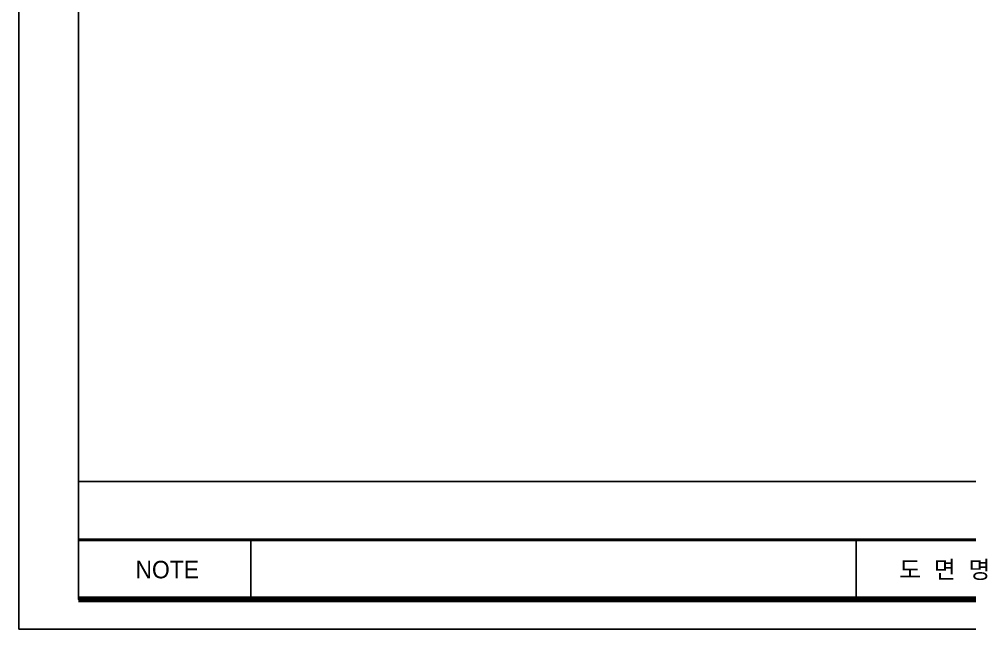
# Model space of a CAD drawing. Extents: x -1102843 to -728745, y -1929973 to -1633103.
# Drawn here: x -1102843 to -1005085, y -1929973 to -1867195 of the extents above; entities that cross this region are included whole.
import ezdxf
from ezdxf.enums import TextEntityAlignment as Align

# ---------------------------------------------------------------- set-up
doc = ezdxf.new("R2010")
doc.units = 0
doc.header["$LTSCALE"] = 100
doc.header["$MEASUREMENT"] = 0
doc.layers.get('0').update_dxf_attribs({"linetype": 'CONTINUOUS'})
doc.layers.get('DEFPOINTS').update_dxf_attribs({"color": 114, "linetype": 'CONTINUOUS'})
for name, color, linetype in [('7DIM', 7, 'CONTINUOUS'), ('Dim', 7, 'CONTINUOUS'), ('T-text', 3, 'CONTINUOUS'), ('TITLE-BOX', 5, 'CONTINUOUS'), ('풍세_심의form$0$TEXT', 3, 'CONTINUOUS')]:
    doc.layers.add(name, color=color, linetype=linetype)
doc.layers.add('DEFPOINT', color=135, linetype='CONTINUOUS', plot=False)
doc.styles.add('굴림', font='gulim.ttc')
doc.styles.add('나눔고딕', font='gulim.ttc')
doc.styles.add('돋움', font='gulim.ttc', dxfattribs={"width": 0.8})
doc.dimstyles.new('DIM1', dxfattribs={"dimscale": 300, "dimtxt": 3, "dimasz": 1, "dimexe": 2, "dimexo": 3, "dimgap": 1.1, "dimtad": 1, "dimdec": 0, "dimdsep": 46, "dimtxsty": '돋움', "dimblk": 'DIMDOT', "dimcen": 1.25, "dimclrd": 256, "dimclre": 7, "dimclrt": 20, "dimadec": 0, "dimazin": 0, "dimtfac": 1, "dimtdec": 0, "dimtix": 1, "dimtmove": 2, "dimatfit": 2, "dimfxl": 1, "dimtolj": 1, "dimarcsym": 0})

# ---------------------------------------------------------------- blocks, each defined once
blk = doc.blocks.new('DIMDOT')
at = {"layer": '7DIM'}
blk.add_line((-1.5, 0), (1.5, 0), dxfattribs=at)
for radius in [0.6, 0.28]:
    blk.add_circle((0, 0), radius, dxfattribs=at)
blk = doc.blocks.new('*D399')
at = {"layer": 'DEFPOINTS', "color": 0, "transparency": 16777216}
for p in [(-1024741, -1841397, 0), (-920247, -1879429, 0), (-924693, -1891645)]:
    blk.add_point(p, dxfattribs=at)
at = {"layer": 'Dim', "color": 7, "lineweight": -2, "transparency": 16777216}
for p, q in [((-1025356, -1843088), (-1029597, -1854740)), ((-920862, -1881121), (-925103, -1892773))]:
    blk.add_line(p, q, dxfattribs=at)
at = {"layer": 'Dim', "lineweight": -2, "transparency": 16777216}
blk.add_line((-1028623, -1853818), (-925257, -1891440), dxfattribs=at)
at = {"layer": 'Dim', "lineweight": -2, "transparency": 16777216, "xscale": 600, "yscale": 600, "zscale": 600}
for p, rotation in [((-1029187, -1853613), 160.0000000027339), ((-924693, -1891645), 340.0000000027339)]:
    blk.add_blockref('DIMDOT', p, dxfattribs=dict(at, rotation=rotation))
at = {"layer": 'Dim', "color": 3, "transparency": 16777216, "insert": (-976457, -1871303), "char_height": 1500, "attachment_point": 5, "rotation": 340, "style": '굴림'}
blk.add_mtext('\\A1;111200', dxfattribs=at)
blk = doc.blocks.new('S-Form')
at = {"layer": 'DEFPOINT', "color": 161}
blk.add_line((-1841275, -1914800), (-1602266, -1914800), dxfattribs=at)
for points in [[(-1847391, -1929973), (-1599208, -1929973), (-1599208, -1754472), (-1847391, -1754472)], [(-1841275, -1757530), (-1602266, -1757530), (-1602266, -1926915), (-1841275, -1926915)]]:
    blk.add_lwpolyline(points, close=True, dxfattribs=at)
at = {"layer": 'DEFPOINT', "color": 129, "linetype": 'Continuous'}
blk.add_lwpolyline([(-1599208, -1754472), (-1847391, -1754472), (-1847391, -1929973), (-1599208, -1929973)], close=True, dxfattribs=at)
at = {"layer": 'TITLE-BOX', "color": 2}
for points, const_width in [([(-1841275, -1920800), (-1602266, -1920800)], 306), ([(-1841275, -1926915), (-1602266, -1926915)], 612)]:
    blk.add_lwpolyline(points, dxfattribs=dict(at, const_width=const_width))
at = {"layer": '풍세_심의form$0$TEXT', "color": 2}
for p, q in [((-1823541, -1920800), (-1823541, -1926915)), ((-1761260, -1920800), (-1761260, -1926915))]:
    blk.add_line(p, q, dxfattribs=at)
at = {"layer": 'T-text', "style": '굴림'}
for s, p in [('도  면  명', (-1752123, -1923857)), ('NOTE', (-1832138, -1923857))]:
    blk.add_text(s, height=1800, dxfattribs=at).set_placement(p, align=Align.MIDDLE_CENTER)

msp = doc.modelspace()

# ---------------------------------------------------------------- block references
msp.add_blockref('S-Form', (744547.7, 0))

# ---------------------------------------------------------------- dimensions: what is measured, and where the dimension line sits
at = {"layer": 'Dim'}
dim = msp.add_aligned_dim(p1=(-1024740.6, -1841396.7, 0), p2=(-920246.8, -1879429.4, 0), distance=-13000, dimstyle='DIM1', override={"dimscale": 600, "dimtxt": 2.5, "dimtxsty": '나눔고딕', "dimclrt": 3}, dxfattribs=at)
dim.commit()
dim.dimension.update_dxf_attribs({"geometry": '*D399', "text_midpoint": (-976457.4, -1871303.1)})

doc.saveas('drawing.dxf')
